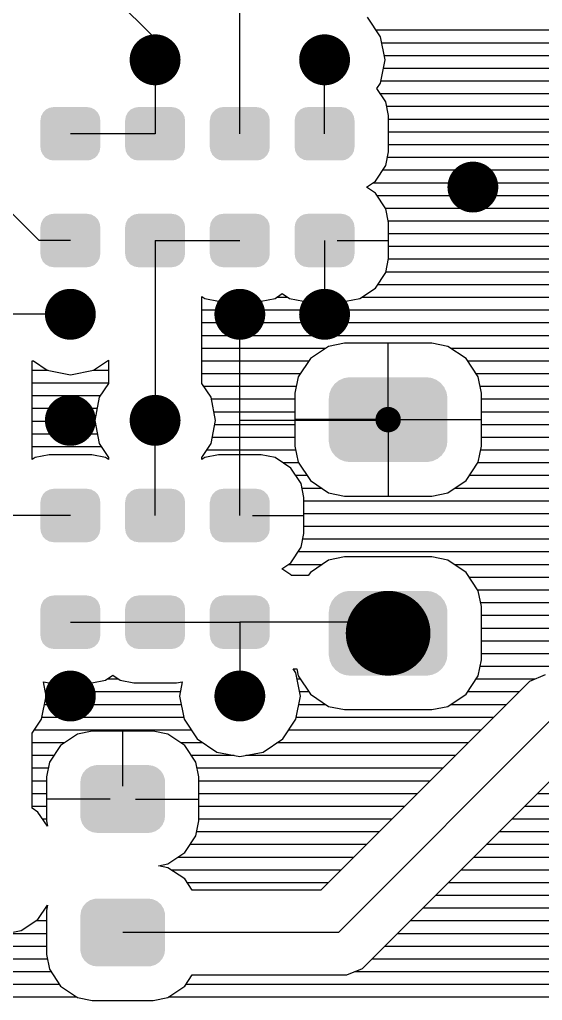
# Model space of a CAD drawing. Extents: x 295 to 953, y 10 to 290.
# Drawn here: x 578.43 to 596.45, y 205.54 to 239.31 of the extents above; entities that cross this region are included whole.
import ezdxf

# ---------------------------------------------------------------- set-up
doc = ezdxf.new("R2010")
doc.units = 0
doc.header["$LTSCALE"] = 5
doc.header["$MEASUREMENT"] = 0
doc.layers.get('0').update_dxf_attribs({"linetype": 'CONTINUOUS', "lineweight": 25})
doc.layers.add('DV-PEI-A6_BOT', color=7, linetype='CONTINUOUS')

msp = doc.modelspace()

# ---------------------------------------------------------------- linework, layer by layer
for points, const_width in [([(583.536, 237.925, -1), (582.659, 237.925, -1)], 0.876), ([(589.378, 237.925, -1), (588.501, 237.925, -1)], 0.876), ([(594.489, 233.543, -1), (593.613, 233.543, -1)], 0.876), ([(580.615, 229.162, -1), (579.738, 229.162, -1)], 0.876), ([(586.457, 229.162, -1), (585.58, 229.162, -1)], 0.876), ([(589.378, 229.162, -1), (588.501, 229.162, -1)], 0.876), ([(580.615, 225.51, -1), (579.738, 225.51, -1)], 0.876), ([(583.536, 225.51, -1), (582.659, 225.51, -1)], 0.876), ([(591.349, 225.534, -1), (590.911, 225.534, -1)], 0.438), ([(591.86, 218.179, -1), (590.4, 218.179, -1)], 1.46), ([(580.615, 216.017, -1), (579.738, 216.017, -1)], 0.876), ([(586.457, 216.017, -1), (585.58, 216.017, -1)], 0.876)]:
    msp.add_lwpolyline(points, format="xyb", close=True, dxfattribs=dict(const_width=const_width))
for points in [[(581.182, 235.983), (581.126, 236.1), (579.169, 235.983), (579.229, 236.1)], [(581.126, 236.1), (581.114, 236.113), (579.229, 236.1), (579.236, 236.113)], [(581.114, 236.113), (581.025, 236.205), (579.236, 236.113), (579.331, 236.205)], [(581.025, 236.205), (581.008, 236.215), (579.331, 236.205), (579.34, 236.215)], [(581.008, 236.215), (580.896, 236.274), (579.34, 236.215), (579.462, 236.274)], [(580.896, 236.274), (580.868, 236.278), (579.462, 236.274), (579.472, 236.278)], [(580.868, 236.278), (580.752, 236.298), (579.472, 236.278), (579.601, 236.298)], [(584.103, 235.983), (584.047, 236.1), (582.09, 235.983), (582.15, 236.1)], [(584.047, 236.1), (584.035, 236.113), (582.15, 236.1), (582.157, 236.113)], [(584.035, 236.113), (583.946, 236.205), (582.157, 236.113), (582.252, 236.205)], [(583.946, 236.205), (583.929, 236.215), (582.252, 236.205), (582.261, 236.215)], [(583.929, 236.215), (583.817, 236.274), (582.261, 236.215), (582.383, 236.274)], [(583.817, 236.274), (583.789, 236.278), (582.383, 236.274), (582.393, 236.278)], [(583.789, 236.278), (583.673, 236.298), (582.393, 236.278), (582.522, 236.298)], [(587.024, 235.983), (586.968, 236.1), (585.011, 235.983), (585.071, 236.1)], [(586.968, 236.1), (586.956, 236.113), (585.071, 236.1), (585.078, 236.113)], [(586.956, 236.113), (586.867, 236.205), (585.078, 236.113), (585.173, 236.205)], [(586.867, 236.205), (586.85, 236.215), (585.173, 236.205), (585.182, 236.215)], [(586.85, 236.215), (586.738, 236.274), (585.182, 236.215), (585.304, 236.274)], [(586.738, 236.274), (586.71, 236.278), (585.304, 236.274), (585.314, 236.278)], [(586.71, 236.278), (586.594, 236.298), (585.314, 236.278), (585.443, 236.298)], [(589.945, 235.983), (589.889, 236.1), (587.932, 235.983), (587.992, 236.1)], [(589.889, 236.1), (589.877, 236.113), (587.992, 236.1), (587.999, 236.113)], [(589.877, 236.113), (589.788, 236.205), (587.999, 236.113), (588.094, 236.205)], [(589.788, 236.205), (589.771, 236.215), (588.094, 236.205), (588.103, 236.215)], [(589.771, 236.215), (589.659, 236.274), (588.103, 236.215), (588.225, 236.274)], [(589.659, 236.274), (589.631, 236.278), (588.225, 236.274), (588.235, 236.278)], [(589.631, 236.278), (589.515, 236.298), (588.235, 236.278), (588.364, 236.298)], [(581.21, 234.916), (581.21, 235.839), (579.142, 234.916), (579.142, 235.839)], [(581.208, 235.839), (581.189, 235.969), (579.145, 235.839), (579.166, 235.969)], [(581.189, 235.969), (581.182, 235.983), (579.166, 235.969), (579.169, 235.983)], [(584.131, 234.916), (584.131, 235.839), (582.063, 234.916), (582.063, 235.839)], [(584.129, 235.839), (584.11, 235.969), (582.066, 235.839), (582.087, 235.969)], [(584.11, 235.969), (584.103, 235.983), (582.087, 235.969), (582.09, 235.983)], [(587.052, 234.916), (587.052, 235.839), (584.984, 234.916), (584.984, 235.839)], [(587.05, 235.839), (587.031, 235.969), (584.987, 235.839), (585.008, 235.969)], [(587.031, 235.969), (587.024, 235.983), (585.008, 235.969), (585.011, 235.983)], [(589.973, 234.916), (589.973, 235.839), (587.905, 234.916), (587.905, 235.839)], [(589.971, 235.839), (589.952, 235.969), (587.908, 235.839), (587.929, 235.969)], [(589.952, 235.969), (589.945, 235.983), (587.929, 235.969), (587.932, 235.983)], [(581.187, 234.787), (581.208, 234.916), (579.164, 234.787), (579.145, 234.916)], [(581.184, 234.772), (581.187, 234.787), (579.171, 234.772), (579.164, 234.787)], [(581.123, 234.655), (581.184, 234.772), (579.227, 234.655), (579.171, 234.772)], [(584.108, 234.787), (584.129, 234.916), (582.085, 234.787), (582.066, 234.916)], [(584.105, 234.772), (584.108, 234.787), (582.092, 234.772), (582.085, 234.787)], [(584.044, 234.655), (584.105, 234.772), (582.148, 234.655), (582.092, 234.772)], [(587.029, 234.787), (587.05, 234.916), (585.006, 234.787), (584.987, 234.916)], [(587.026, 234.772), (587.029, 234.787), (585.013, 234.772), (585.006, 234.787)], [(586.965, 234.655), (587.026, 234.772), (585.069, 234.655), (585.013, 234.772)], [(589.95, 234.787), (589.971, 234.916), (587.927, 234.787), (587.908, 234.916)], [(589.947, 234.772), (589.95, 234.787), (587.934, 234.772), (587.927, 234.787)], [(589.886, 234.655), (589.947, 234.772), (587.99, 234.655), (587.934, 234.772)], [(581.117, 234.643), (581.123, 234.655), (579.239, 234.643), (579.227, 234.655)], [(581.022, 234.55), (581.117, 234.643), (579.328, 234.55), (579.239, 234.643)], [(581.012, 234.541), (581.022, 234.55), (579.345, 234.541), (579.328, 234.55)], [(580.891, 234.482), (581.012, 234.541), (579.457, 234.482), (579.345, 234.541)], [(580.881, 234.477), (580.891, 234.482), (579.485, 234.477), (579.457, 234.482)], [(580.752, 234.458), (580.881, 234.477), (579.601, 234.458), (579.485, 234.477)], [(584.038, 234.643), (584.044, 234.655), (582.16, 234.643), (582.148, 234.655)], [(583.943, 234.55), (584.038, 234.643), (582.249, 234.55), (582.16, 234.643)], [(583.933, 234.541), (583.943, 234.55), (582.266, 234.541), (582.249, 234.55)], [(583.812, 234.482), (583.933, 234.541), (582.378, 234.482), (582.266, 234.541)], [(583.802, 234.477), (583.812, 234.482), (582.406, 234.477), (582.378, 234.482)], [(583.673, 234.458), (583.802, 234.477), (582.522, 234.458), (582.406, 234.477)], [(586.959, 234.643), (586.965, 234.655), (585.081, 234.643), (585.069, 234.655)], [(586.864, 234.55), (586.959, 234.643), (585.17, 234.55), (585.081, 234.643)], [(586.854, 234.541), (586.864, 234.55), (585.187, 234.541), (585.17, 234.55)], [(586.733, 234.482), (586.854, 234.541), (585.299, 234.482), (585.187, 234.541)], [(586.723, 234.477), (586.733, 234.482), (585.327, 234.477), (585.299, 234.482)], [(586.594, 234.458), (586.723, 234.477), (585.443, 234.458), (585.327, 234.477)], [(589.88, 234.643), (589.886, 234.655), (588.002, 234.643), (587.99, 234.655)], [(589.785, 234.55), (589.88, 234.643), (588.091, 234.55), (588.002, 234.643)], [(589.775, 234.541), (589.785, 234.55), (588.108, 234.541), (588.091, 234.55)], [(589.654, 234.482), (589.775, 234.541), (588.22, 234.482), (588.108, 234.541)], [(589.644, 234.477), (589.654, 234.482), (588.248, 234.477), (588.22, 234.482)], [(589.515, 234.458), (589.644, 234.477), (588.364, 234.458), (588.248, 234.477)], [(581.182, 232.309), (581.126, 232.426), (579.169, 232.309), (579.229, 232.426)], [(581.126, 232.426), (581.114, 232.438), (579.229, 232.426), (579.236, 232.438)], [(581.114, 232.438), (581.025, 232.531), (579.236, 232.438), (579.331, 232.531)], [(581.025, 232.531), (581.008, 232.54), (579.331, 232.531), (579.34, 232.54)], [(581.008, 232.54), (580.896, 232.599), (579.34, 232.54), (579.462, 232.599)], [(580.896, 232.599), (580.868, 232.604), (579.462, 232.599), (579.472, 232.604)], [(580.868, 232.604), (580.752, 232.623), (579.472, 232.604), (579.601, 232.623)], [(584.103, 232.309), (584.047, 232.426), (582.09, 232.309), (582.15, 232.426)], [(584.047, 232.426), (584.035, 232.438), (582.15, 232.426), (582.157, 232.438)], [(584.035, 232.438), (583.946, 232.531), (582.157, 232.438), (582.252, 232.531)], [(583.946, 232.531), (583.929, 232.54), (582.252, 232.531), (582.261, 232.54)], [(583.929, 232.54), (583.817, 232.599), (582.261, 232.54), (582.383, 232.599)], [(583.817, 232.599), (583.789, 232.604), (582.383, 232.599), (582.393, 232.604)], [(583.789, 232.604), (583.673, 232.623), (582.393, 232.604), (582.522, 232.623)], [(587.024, 232.309), (586.968, 232.426), (585.011, 232.309), (585.071, 232.426)], [(586.968, 232.426), (586.956, 232.438), (585.071, 232.426), (585.078, 232.438)], [(586.956, 232.438), (586.867, 232.531), (585.078, 232.438), (585.173, 232.531)], [(586.867, 232.531), (586.85, 232.54), (585.173, 232.531), (585.182, 232.54)], [(586.85, 232.54), (586.738, 232.599), (585.182, 232.54), (585.304, 232.599)], [(586.738, 232.599), (586.71, 232.604), (585.304, 232.599), (585.314, 232.604)], [(586.71, 232.604), (586.594, 232.623), (585.314, 232.604), (585.443, 232.623)], [(589.945, 232.309), (589.889, 232.426), (587.932, 232.309), (587.992, 232.426)], [(589.889, 232.426), (589.877, 232.438), (587.992, 232.426), (587.999, 232.438)], [(589.877, 232.438), (589.788, 232.531), (587.999, 232.438), (588.094, 232.531)], [(589.788, 232.531), (589.771, 232.54), (588.094, 232.531), (588.103, 232.54)], [(589.771, 232.54), (589.659, 232.599), (588.103, 232.54), (588.225, 232.599)], [(589.659, 232.599), (589.631, 232.604), (588.225, 232.599), (588.235, 232.604)], [(589.631, 232.604), (589.515, 232.623), (588.235, 232.604), (588.364, 232.623)], [(581.21, 231.242), (581.21, 232.165), (579.142, 231.242), (579.142, 232.165)], [(581.208, 232.165), (581.189, 232.294), (579.145, 232.165), (579.166, 232.294)], [(581.189, 232.294), (581.182, 232.309), (579.166, 232.294), (579.169, 232.309)], [(584.131, 231.242), (584.131, 232.165), (582.063, 231.242), (582.063, 232.165)], [(584.129, 232.165), (584.11, 232.294), (582.066, 232.165), (582.087, 232.294)], [(584.11, 232.294), (584.103, 232.309), (582.087, 232.294), (582.09, 232.309)], [(587.052, 231.242), (587.052, 232.165), (584.984, 231.242), (584.984, 232.165)], [(587.05, 232.165), (587.031, 232.294), (584.987, 232.165), (585.008, 232.294)], [(587.031, 232.294), (587.024, 232.309), (585.008, 232.294), (585.011, 232.309)], [(589.973, 231.242), (589.973, 232.165), (587.905, 231.242), (587.905, 232.165)], [(589.971, 232.165), (589.952, 232.294), (587.908, 232.165), (587.929, 232.294)], [(589.952, 232.294), (589.945, 232.309), (587.929, 232.294), (587.932, 232.309)], [(581.187, 231.112), (581.208, 231.242), (579.164, 231.112), (579.145, 231.242)], [(581.184, 231.097), (581.187, 231.112), (579.171, 231.097), (579.164, 231.112)], [(581.123, 230.98), (581.184, 231.097), (579.227, 230.98), (579.171, 231.097)], [(584.108, 231.112), (584.129, 231.242), (582.085, 231.112), (582.066, 231.242)], [(584.105, 231.097), (584.108, 231.112), (582.092, 231.097), (582.085, 231.112)], [(584.044, 230.98), (584.105, 231.097), (582.148, 230.98), (582.092, 231.097)], [(587.029, 231.112), (587.05, 231.242), (585.006, 231.112), (584.987, 231.242)], [(587.026, 231.097), (587.029, 231.112), (585.013, 231.097), (585.006, 231.112)], [(586.965, 230.98), (587.026, 231.097), (585.069, 230.98), (585.013, 231.097)], [(589.95, 231.112), (589.971, 231.242), (587.927, 231.112), (587.908, 231.242)], [(589.947, 231.097), (589.95, 231.112), (587.934, 231.097), (587.927, 231.112)], [(589.886, 230.98), (589.947, 231.097), (587.99, 230.98), (587.934, 231.097)], [(581.117, 230.968), (581.123, 230.98), (579.239, 230.968), (579.227, 230.98)], [(581.022, 230.875), (581.117, 230.968), (579.328, 230.875), (579.239, 230.968)], [(581.012, 230.866), (581.022, 230.875), (579.345, 230.866), (579.328, 230.875)], [(580.891, 230.807), (581.012, 230.866), (579.457, 230.807), (579.345, 230.866)], [(580.881, 230.802), (580.891, 230.807), (579.485, 230.802), (579.457, 230.807)], [(580.752, 230.783), (580.881, 230.802), (579.601, 230.783), (579.485, 230.802)], [(584.038, 230.968), (584.044, 230.98), (582.16, 230.968), (582.148, 230.98)], [(583.943, 230.875), (584.038, 230.968), (582.249, 230.875), (582.16, 230.968)], [(583.933, 230.866), (583.943, 230.875), (582.266, 230.866), (582.249, 230.875)], [(583.812, 230.807), (583.933, 230.866), (582.378, 230.807), (582.266, 230.866)], [(583.802, 230.802), (583.812, 230.807), (582.406, 230.802), (582.378, 230.807)], [(583.673, 230.783), (583.802, 230.802), (582.522, 230.783), (582.406, 230.802)], [(586.959, 230.968), (586.965, 230.98), (585.081, 230.968), (585.069, 230.98)], [(586.864, 230.875), (586.959, 230.968), (585.17, 230.875), (585.081, 230.968)], [(586.854, 230.866), (586.864, 230.875), (585.187, 230.866), (585.17, 230.875)], [(586.733, 230.807), (586.854, 230.866), (585.299, 230.807), (585.187, 230.866)], [(586.723, 230.802), (586.733, 230.807), (585.327, 230.802), (585.299, 230.807)], [(586.594, 230.783), (586.723, 230.802), (585.443, 230.783), (585.327, 230.802)], [(589.88, 230.968), (589.886, 230.98), (588.002, 230.968), (587.99, 230.98)], [(589.785, 230.875), (589.88, 230.968), (588.091, 230.875), (588.002, 230.968)], [(589.775, 230.866), (589.785, 230.875), (588.108, 230.866), (588.091, 230.875)], [(589.654, 230.807), (589.775, 230.866), (588.22, 230.807), (588.108, 230.866)], [(589.644, 230.802), (589.654, 230.807), (588.248, 230.802), (588.22, 230.807)], [(589.515, 230.783), (589.644, 230.802), (588.364, 230.783), (588.248, 230.802)], [(592.799, 226.903), (592.654, 226.961), (589.471, 226.903), (589.596, 226.961)], [(592.654, 226.961), (592.628, 226.971), (589.596, 226.961), (589.654, 226.971)], [(592.628, 226.971), (592.452, 226.993), (589.654, 226.971), (589.778, 226.993)], [(592.452, 226.993), (592.445, 226.994), (589.778, 226.993), (589.816, 226.994)], [(593.141, 226.483), (593.079, 226.618), (589.123, 226.483), (589.177, 226.618)], [(593.079, 226.618), (593.064, 226.651), (589.177, 226.618), (589.201, 226.651)], [(593.064, 226.651), (592.969, 226.767), (589.201, 226.651), (589.286, 226.767)], [(592.969, 226.767), (592.947, 226.794), (589.286, 226.767), (589.319, 226.794)], [(592.947, 226.794), (592.825, 226.884), (589.319, 226.794), (589.429, 226.884)], [(592.825, 226.884), (592.799, 226.903), (589.429, 226.884), (589.471, 226.903)], [(593.175, 226.264), (593.174, 226.302), (589.085, 226.264), (589.09, 226.302)], [(593.174, 226.302), (593.148, 226.447), (589.09, 226.302), (589.109, 226.447)], [(593.148, 226.447), (593.141, 226.483), (589.109, 226.447), (589.123, 226.483)], [(593.175, 224.804), (593.175, 226.264), (589.085, 224.804), (589.085, 226.264)], [(593.17, 224.766), (593.175, 224.804), (589.086, 224.766), (589.085, 224.804)], [(593.152, 224.621), (593.17, 224.766), (589.113, 224.621), (589.086, 224.766)], [(593.137, 224.584), (593.152, 224.621), (589.119, 224.584), (589.113, 224.621)], [(593.083, 224.449), (593.137, 224.584), (589.181, 224.449), (589.119, 224.584)], [(593.059, 224.417), (593.083, 224.449), (589.196, 224.417), (589.181, 224.449)], [(592.974, 224.301), (593.059, 224.417), (589.291, 224.301), (589.196, 224.417)], [(592.941, 224.274), (592.974, 224.301), (589.313, 224.274), (589.291, 224.301)], [(592.831, 224.184), (592.941, 224.274), (589.435, 224.184), (589.313, 224.274)], [(592.79, 224.165), (592.831, 224.184), (589.462, 224.165), (589.435, 224.184)], [(592.664, 224.107), (592.79, 224.165), (589.607, 224.107), (589.462, 224.165)], [(592.606, 224.097), (592.664, 224.107), (589.633, 224.097), (589.607, 224.107)], [(592.482, 224.074), (592.606, 224.097), (589.808, 224.074), (589.633, 224.097)], [(592.445, 224.073), (592.482, 224.074), (589.816, 224.073), (589.808, 224.074)], [(581.182, 222.839), (581.126, 222.956), (579.169, 222.839), (579.229, 222.956)], [(581.126, 222.956), (581.114, 222.968), (579.229, 222.956), (579.236, 222.968)], [(581.114, 222.968), (581.025, 223.061), (579.236, 222.968), (579.331, 223.061)], [(581.025, 223.061), (581.008, 223.07), (579.331, 223.061), (579.34, 223.07)], [(581.008, 223.07), (580.896, 223.129), (579.34, 223.07), (579.462, 223.129)], [(580.896, 223.129), (580.868, 223.134), (579.462, 223.129), (579.472, 223.134)], [(580.868, 223.134), (580.752, 223.153), (579.472, 223.134), (579.601, 223.153)], [(584.103, 222.839), (584.047, 222.956), (582.09, 222.839), (582.15, 222.956)], [(584.047, 222.956), (584.035, 222.968), (582.15, 222.956), (582.157, 222.968)], [(584.035, 222.968), (583.946, 223.061), (582.157, 222.968), (582.252, 223.061)], [(583.946, 223.061), (583.929, 223.07), (582.252, 223.061), (582.261, 223.07)], [(583.929, 223.07), (583.817, 223.129), (582.261, 223.07), (582.383, 223.129)], [(583.817, 223.129), (583.789, 223.134), (582.383, 223.129), (582.393, 223.134)], [(583.789, 223.134), (583.673, 223.153), (582.393, 223.134), (582.522, 223.153)], [(587.024, 222.839), (586.968, 222.956), (585.011, 222.839), (585.071, 222.956)], [(586.968, 222.956), (586.956, 222.968), (585.071, 222.956), (585.078, 222.968)], [(586.956, 222.968), (586.867, 223.061), (585.078, 222.968), (585.173, 223.061)], [(586.867, 223.061), (586.85, 223.07), (585.173, 223.061), (585.182, 223.07)], [(586.85, 223.07), (586.738, 223.129), (585.182, 223.07), (585.304, 223.129)], [(586.738, 223.129), (586.71, 223.134), (585.304, 223.129), (585.314, 223.134)], [(586.71, 223.134), (586.594, 223.153), (585.314, 223.134), (585.443, 223.153)], [(581.21, 221.772), (581.21, 222.695), (579.142, 221.772), (579.142, 222.695)], [(581.208, 222.695), (581.189, 222.824), (579.145, 222.695), (579.166, 222.824)], [(581.189, 222.824), (581.182, 222.839), (579.166, 222.824), (579.169, 222.839)], [(584.131, 221.772), (584.131, 222.695), (582.063, 221.772), (582.063, 222.695)], [(584.129, 222.695), (584.11, 222.824), (582.066, 222.695), (582.087, 222.824)], [(584.11, 222.824), (584.103, 222.839), (582.087, 222.824), (582.09, 222.839)], [(587.052, 221.772), (587.052, 222.695), (584.984, 221.772), (584.984, 222.695)], [(587.05, 222.695), (587.031, 222.824), (584.987, 222.695), (585.008, 222.824)], [(587.031, 222.824), (587.024, 222.839), (585.008, 222.824), (585.011, 222.839)], [(581.187, 221.642), (581.208, 221.772), (579.164, 221.642), (579.145, 221.772)], [(581.184, 221.628), (581.187, 221.642), (579.171, 221.628), (579.164, 221.642)], [(581.123, 221.511), (581.184, 221.628), (579.227, 221.511), (579.171, 221.628)], [(584.108, 221.642), (584.129, 221.772), (582.085, 221.642), (582.066, 221.772)], [(584.105, 221.628), (584.108, 221.642), (582.092, 221.628), (582.085, 221.642)], [(584.044, 221.511), (584.105, 221.628), (582.148, 221.511), (582.092, 221.628)], [(587.029, 221.642), (587.05, 221.772), (585.006, 221.642), (584.987, 221.772)], [(587.026, 221.628), (587.029, 221.642), (585.013, 221.628), (585.006, 221.642)], [(586.965, 221.511), (587.026, 221.628), (585.069, 221.511), (585.013, 221.628)], [(581.117, 221.498), (581.123, 221.511), (579.239, 221.498), (579.227, 221.511)], [(581.022, 221.405), (581.117, 221.498), (579.328, 221.405), (579.239, 221.498)], [(581.012, 221.396), (581.022, 221.405), (579.345, 221.396), (579.328, 221.405)], [(580.891, 221.337), (581.012, 221.396), (579.457, 221.337), (579.345, 221.396)], [(580.881, 221.332), (580.891, 221.337), (579.485, 221.332), (579.457, 221.337)], [(580.752, 221.313), (580.881, 221.332), (579.601, 221.313), (579.485, 221.332)], [(584.038, 221.498), (584.044, 221.511), (582.16, 221.498), (582.148, 221.511)], [(583.943, 221.405), (584.038, 221.498), (582.249, 221.405), (582.16, 221.498)], [(583.933, 221.396), (583.943, 221.405), (582.266, 221.396), (582.249, 221.405)], [(583.812, 221.337), (583.933, 221.396), (582.378, 221.337), (582.266, 221.396)], [(583.802, 221.332), (583.812, 221.337), (582.406, 221.332), (582.378, 221.337)], [(583.673, 221.313), (583.802, 221.332), (582.522, 221.313), (582.406, 221.332)], [(586.959, 221.498), (586.965, 221.511), (585.081, 221.498), (585.069, 221.511)], [(586.864, 221.405), (586.959, 221.498), (585.17, 221.405), (585.081, 221.498)], [(586.854, 221.396), (586.864, 221.405), (585.187, 221.396), (585.17, 221.405)], [(586.733, 221.337), (586.854, 221.396), (585.299, 221.337), (585.187, 221.396)], [(586.723, 221.332), (586.733, 221.337), (585.327, 221.332), (585.299, 221.337)], [(586.594, 221.313), (586.723, 221.332), (585.443, 221.313), (585.327, 221.332)], [(592.947, 219.439), (592.825, 219.528), (589.319, 219.439), (589.429, 219.528)], [(592.825, 219.528), (592.799, 219.548), (589.429, 219.528), (589.471, 219.548)], [(592.799, 219.548), (592.654, 219.606), (589.471, 219.548), (589.596, 219.606)], [(592.654, 219.606), (592.628, 219.616), (589.596, 219.606), (589.654, 219.616)], [(592.628, 219.616), (592.452, 219.638), (589.654, 219.616), (589.778, 219.638)], [(592.452, 219.638), (592.445, 219.639), (589.778, 219.638), (589.816, 219.639)], [(581.182, 219.164), (581.126, 219.281), (579.169, 219.164), (579.229, 219.281)], [(581.126, 219.281), (581.114, 219.294), (579.229, 219.281), (579.236, 219.294)], [(581.114, 219.294), (581.025, 219.386), (579.236, 219.294), (579.331, 219.386)], [(581.025, 219.386), (581.008, 219.395), (579.331, 219.386), (579.34, 219.395)], [(581.008, 219.395), (580.896, 219.454), (579.34, 219.395), (579.462, 219.454)], [(580.896, 219.454), (580.868, 219.459), (579.462, 219.454), (579.472, 219.459)], [(580.868, 219.459), (580.752, 219.479), (579.472, 219.459), (579.601, 219.479)], [(584.103, 219.164), (584.047, 219.281), (582.09, 219.164), (582.15, 219.281)], [(584.047, 219.281), (584.035, 219.294), (582.15, 219.281), (582.157, 219.294)], [(584.035, 219.294), (583.946, 219.386), (582.157, 219.294), (582.252, 219.386)], [(583.946, 219.386), (583.929, 219.395), (582.252, 219.386), (582.261, 219.395)], [(583.929, 219.395), (583.817, 219.454), (582.261, 219.395), (582.383, 219.454)], [(583.817, 219.454), (583.789, 219.459), (582.383, 219.454), (582.393, 219.459)], [(583.789, 219.459), (583.673, 219.479), (582.393, 219.459), (582.522, 219.479)], [(587.024, 219.164), (586.968, 219.281), (585.011, 219.164), (585.071, 219.281)], [(586.968, 219.281), (586.956, 219.294), (585.071, 219.281), (585.078, 219.294)], [(586.956, 219.294), (586.867, 219.386), (585.078, 219.294), (585.173, 219.386)], [(586.867, 219.386), (586.85, 219.395), (585.173, 219.386), (585.182, 219.395)], [(586.85, 219.395), (586.738, 219.454), (585.182, 219.395), (585.304, 219.454)], [(586.738, 219.454), (586.71, 219.459), (585.304, 219.454), (585.314, 219.459)], [(586.71, 219.459), (586.594, 219.479), (585.314, 219.459), (585.443, 219.479)], [(593.141, 219.128), (593.079, 219.263), (589.123, 219.128), (589.177, 219.263)], [(593.079, 219.263), (593.064, 219.296), (589.177, 219.263), (589.201, 219.296)], [(593.064, 219.296), (592.969, 219.412), (589.201, 219.296), (589.286, 219.412)], [(592.969, 219.412), (592.947, 219.439), (589.286, 219.412), (589.319, 219.439)], [(581.21, 218.097), (581.21, 219.02), (579.142, 218.097), (579.142, 219.02)], [(581.208, 219.02), (581.189, 219.149), (579.145, 219.02), (579.166, 219.149)], [(581.189, 219.149), (581.182, 219.164), (579.166, 219.149), (579.169, 219.164)], [(584.131, 218.097), (584.131, 219.02), (582.063, 218.097), (582.063, 219.02)], [(584.129, 219.02), (584.11, 219.149), (582.066, 219.02), (582.087, 219.149)], [(584.11, 219.149), (584.103, 219.164), (582.087, 219.149), (582.09, 219.164)], [(587.052, 218.097), (587.052, 219.02), (584.984, 218.097), (584.984, 219.02)], [(587.05, 219.02), (587.031, 219.149), (584.987, 219.02), (585.008, 219.149)], [(587.031, 219.149), (587.024, 219.164), (585.008, 219.149), (585.011, 219.164)], [(593.175, 218.909), (593.174, 218.947), (589.085, 218.909), (589.09, 218.947)], [(593.175, 217.449), (593.175, 218.909), (589.085, 217.449), (589.085, 218.909)], [(593.174, 218.947), (593.148, 219.092), (589.09, 218.947), (589.109, 219.092)], [(593.148, 219.092), (593.141, 219.128), (589.109, 219.092), (589.123, 219.128)], [(581.187, 217.968), (581.208, 218.097), (579.164, 217.968), (579.145, 218.097)], [(581.184, 217.953), (581.187, 217.968), (579.171, 217.953), (579.164, 217.968)], [(581.123, 217.836), (581.184, 217.953), (579.227, 217.836), (579.171, 217.953)], [(581.117, 217.823), (581.123, 217.836), (579.239, 217.823), (579.227, 217.836)], [(584.108, 217.968), (584.129, 218.097), (582.085, 217.968), (582.066, 218.097)], [(584.105, 217.953), (584.108, 217.968), (582.092, 217.953), (582.085, 217.968)], [(584.044, 217.836), (584.105, 217.953), (582.148, 217.836), (582.092, 217.953)], [(584.038, 217.823), (584.044, 217.836), (582.16, 217.823), (582.148, 217.836)], [(587.029, 217.968), (587.05, 218.097), (585.006, 217.968), (584.987, 218.097)], [(587.026, 217.953), (587.029, 217.968), (585.013, 217.953), (585.006, 217.968)], [(586.965, 217.836), (587.026, 217.953), (585.069, 217.836), (585.013, 217.953)], [(586.959, 217.823), (586.965, 217.836), (585.081, 217.823), (585.069, 217.836)], [(581.022, 217.731), (581.117, 217.823), (579.328, 217.731), (579.239, 217.823)], [(581.012, 217.722), (581.022, 217.731), (579.345, 217.722), (579.328, 217.731)], [(580.891, 217.663), (581.012, 217.722), (579.457, 217.663), (579.345, 217.722)], [(580.881, 217.658), (580.891, 217.663), (579.485, 217.658), (579.457, 217.663)], [(580.752, 217.638), (580.881, 217.658), (579.601, 217.638), (579.485, 217.658)], [(583.943, 217.731), (584.038, 217.823), (582.249, 217.731), (582.16, 217.823)], [(583.933, 217.722), (583.943, 217.731), (582.266, 217.722), (582.249, 217.731)], [(583.812, 217.663), (583.933, 217.722), (582.378, 217.663), (582.266, 217.722)], [(583.802, 217.658), (583.812, 217.663), (582.406, 217.658), (582.378, 217.663)], [(583.673, 217.638), (583.802, 217.658), (582.522, 217.638), (582.406, 217.658)], [(586.864, 217.731), (586.959, 217.823), (585.17, 217.731), (585.081, 217.823)], [(586.854, 217.722), (586.864, 217.731), (585.187, 217.722), (585.17, 217.731)], [(586.733, 217.663), (586.854, 217.722), (585.299, 217.663), (585.187, 217.722)], [(586.723, 217.658), (586.733, 217.663), (585.327, 217.658), (585.299, 217.663)], [(586.594, 217.638), (586.723, 217.658), (585.443, 217.638), (585.327, 217.658)], [(593.17, 217.411), (593.175, 217.449), (589.086, 217.411), (589.085, 217.449)], [(593.152, 217.266), (593.17, 217.411), (589.113, 217.266), (589.086, 217.411)], [(593.137, 217.229), (593.152, 217.266), (589.119, 217.229), (589.113, 217.266)], [(593.083, 217.094), (593.137, 217.229), (589.181, 217.094), (589.119, 217.229)], [(593.059, 217.062), (593.083, 217.094), (589.196, 217.062), (589.181, 217.094)], [(592.974, 216.946), (593.059, 217.062), (589.291, 216.946), (589.196, 217.062)], [(592.941, 216.919), (592.974, 216.946), (589.313, 216.919), (589.291, 216.946)], [(592.831, 216.829), (592.941, 216.919), (589.435, 216.829), (589.313, 216.919)], [(592.79, 216.81), (592.831, 216.829), (589.462, 216.81), (589.435, 216.829)], [(592.664, 216.752), (592.79, 216.81), (589.607, 216.752), (589.462, 216.81)], [(592.606, 216.742), (592.664, 216.752), (589.633, 216.742), (589.607, 216.752)], [(592.482, 216.719), (592.606, 216.742), (589.808, 216.719), (589.633, 216.742)], [(592.445, 216.718), (592.482, 216.719), (589.816, 216.718), (589.808, 216.719)], [(583.296, 213.441), (583.235, 213.494), (580.674, 213.441), (580.719, 213.494)], [(583.235, 213.494), (583.171, 213.548), (580.719, 213.494), (580.802, 213.548)], [(583.171, 213.548), (583.092, 213.584), (580.802, 213.548), (580.857, 213.584)], [(583.092, 213.584), (583.021, 213.616), (580.857, 213.584), (580.962, 213.616)], [(583.021, 213.616), (582.907, 213.633), (580.962, 213.616), (581.015, 213.633)], [(582.907, 213.633), (582.858, 213.64), (581.015, 213.633), (581.105, 213.64)], [(583.442, 213.055), (583.435, 213.146), (580.521, 213.055), (580.534, 213.146)], [(583.435, 213.146), (583.413, 213.219), (580.534, 213.146), (580.544, 213.219)], [(583.413, 213.219), (583.387, 213.303), (580.544, 213.219), (580.583, 213.303)], [(583.387, 213.303), (583.344, 213.369), (580.583, 213.303), (580.612, 213.369)], [(583.344, 213.369), (583.296, 213.441), (580.612, 213.369), (580.674, 213.441)], [(583.442, 211.887), (583.442, 213.055), (580.521, 211.887), (580.521, 213.055)], [(583.429, 211.797), (583.442, 211.887), (580.528, 211.797), (580.521, 211.887)], [(583.419, 211.724), (583.429, 211.797), (580.55, 211.724), (580.528, 211.797)], [(583.38, 211.639), (583.419, 211.724), (580.576, 211.639), (580.55, 211.724)], [(583.351, 211.574), (583.38, 211.639), (580.619, 211.574), (580.576, 211.639)], [(583.289, 211.501), (583.351, 211.574), (580.667, 211.501), (580.619, 211.574)], [(583.244, 211.448), (583.289, 211.501), (580.728, 211.448), (580.667, 211.501)], [(583.161, 211.394), (583.244, 211.448), (580.792, 211.394), (580.728, 211.448)], [(583.106, 211.358), (583.161, 211.394), (580.871, 211.358), (580.792, 211.394)], [(583.001, 211.326), (583.106, 211.358), (580.942, 211.326), (580.871, 211.358)], [(582.948, 211.31), (583.001, 211.326), (581.056, 211.31), (580.942, 211.326)], [(582.858, 211.303), (582.948, 211.31), (581.105, 211.303), (581.056, 211.31)], [(583.387, 208.706), (583.344, 208.771), (580.583, 208.706), (580.612, 208.771)], [(583.344, 208.771), (583.296, 208.844), (580.612, 208.771), (580.674, 208.844)], [(583.296, 208.844), (583.235, 208.896), (580.674, 208.844), (580.719, 208.896)], [(583.235, 208.896), (583.171, 208.951), (580.719, 208.896), (580.802, 208.951)], [(583.171, 208.951), (583.092, 208.987), (580.802, 208.951), (580.857, 208.987)], [(583.092, 208.987), (583.021, 209.019), (580.857, 208.987), (580.962, 209.019)], [(583.021, 209.019), (582.907, 209.035), (580.962, 209.019), (581.015, 209.035)], [(582.907, 209.035), (582.858, 209.042), (581.015, 209.035), (581.105, 209.042)], [(583.442, 208.458), (583.435, 208.548), (580.521, 208.458), (580.534, 208.548)], [(583.442, 207.289), (583.442, 208.458), (580.521, 207.289), (580.521, 208.458)], [(583.435, 208.548), (583.413, 208.621), (580.534, 208.548), (580.544, 208.621)], [(583.413, 208.621), (583.387, 208.706), (580.544, 208.621), (580.583, 208.706)], [(583.429, 207.199), (583.442, 207.289), (580.528, 207.199), (580.521, 207.289)], [(583.419, 207.126), (583.429, 207.199), (580.55, 207.126), (580.528, 207.199)], [(583.38, 207.041), (583.419, 207.126), (580.576, 207.041), (580.55, 207.126)], [(583.351, 206.976), (583.38, 207.041), (580.619, 206.976), (580.576, 207.041)], [(583.289, 206.903), (583.351, 206.976), (580.667, 206.903), (580.619, 206.976)], [(583.244, 206.851), (583.289, 206.903), (580.728, 206.851), (580.667, 206.903)], [(583.161, 206.796), (583.244, 206.851), (580.792, 206.796), (580.728, 206.851)], [(583.106, 206.76), (583.161, 206.796), (580.871, 206.76), (580.792, 206.796)], [(583.001, 206.728), (583.106, 206.76), (580.942, 206.728), (580.871, 206.76)], [(582.948, 206.712), (583.001, 206.728), (581.056, 206.712), (580.942, 206.728)], [(582.858, 206.705), (582.948, 206.712), (581.105, 206.705), (581.056, 206.712)]]:
    msp.add_solid(points)
at = {"layer": 'DV-PEI-A6_BOT'}
for p, q in [((583.097, 238.655), (580.907, 240.846)), ((586.018, 235.378), (586.018, 240.846)), ((590.867, 238.719), (590.417, 239.397)), ((608.341, 238.941), (590.721, 238.941)), ((583.097, 237.925), (583.097, 238.655)), ((591.025, 237.925), (590.867, 238.719)), ((608.154, 238.503), (590.908, 238.503)), ((583.097, 237.925), (583.097, 235.378)), ((588.939, 235.378), (588.939, 237.925)), ((590.867, 237.124), (591.025, 237.925)), ((608.066, 238.065), (590.996, 238.065)), ((608.095, 237.627), (590.967, 237.627)), ((590.745, 236.937), (590.867, 237.124)), ((608.183, 237.189), (590.879, 237.189)), ((591.048, 236.476), (590.745, 236.937)), ((601.874, 236.751), (590.867, 236.751)), ((591.148, 236.003), (591.048, 236.476)), ((600.828, 236.312), (591.083, 236.312)), ((591.148, 234.758), (591.148, 236.003)), ((600.46, 235.874), (591.148, 235.874)), ((600.238, 235.436), (591.148, 235.436)), ((583.097, 235.378), (580.176, 235.378)), ((591.048, 234.285), (591.148, 234.758)), ((600.162, 234.998), (591.148, 234.998)), ((600.162, 234.56), (591.107, 234.56)), ((590.692, 233.748), (591.048, 234.285)), ((600.162, 234.122), (590.943, 234.122)), ((590.382, 233.543), (590.692, 233.748)), ((579.096, 231.703), (577.255, 233.543)), ((590.692, 233.333), (590.382, 233.543)), ((600.162, 233.683), (590.604, 233.683)), ((591.048, 232.795), (590.692, 233.333)), ((600.162, 233.245), (590.75, 233.245)), ((600.162, 232.807), (591.043, 232.807)), ((591.148, 232.322), (591.048, 232.795)), ((600.162, 232.369), (591.136, 232.369)), ((591.148, 231.078), (591.148, 232.322)), ((580.176, 231.703), (579.096, 231.703)), ((583.097, 231.703), (583.097, 225.51)), ((583.097, 231.703), (586.018, 231.703)), ((588.939, 231.703), (588.939, 229.162)), ((589.378, 231.703), (591.148, 231.703)), ((600.179, 231.931), (591.148, 231.931)), ((600.267, 231.493), (591.148, 231.493)), ((588.939, 231.265), (588.939, 229.612)), ((591.048, 230.605), (591.148, 231.078)), ((600.553, 231.055), (591.142, 231.055)), ((590.692, 230.067), (591.048, 230.605)), ((601.044, 230.616), (591.054, 230.616)), ((590.155, 229.705), (590.692, 230.067)), ((616.327, 230.178), (590.768, 230.178)), ((584.704, 226.784), (584.704, 229.775)), ((584.704, 229.775), (584.809, 229.705)), ((584.757, 229.74), (584.704, 229.74)), ((584.809, 229.705), (585.288, 229.612)), ((586.755, 229.612), (587.234, 229.705)), ((587.234, 229.705), (587.479, 229.874)), ((587.678, 229.74), (587.286, 229.74)), ((587.479, 229.874), (587.73, 229.705)), ((587.73, 229.705), (588.209, 229.612)), ((589.676, 229.612), (590.155, 229.705)), ((616.187, 229.74), (590.207, 229.74)), ((585.288, 229.612), (586.755, 229.612)), ((588.209, 229.612), (589.676, 229.612)), ((580.176, 229.162), (577.255, 229.162)), ((616.099, 229.302), (584.704, 229.302)), ((586.018, 225.51), (586.018, 229.162)), ((616.128, 228.864), (584.704, 228.864)), ((616.216, 228.426), (584.704, 228.426)), ((588.98, 227.988), (584.704, 227.988)), ((589.08, 228.058), (588.449, 227.637)), ((589.629, 228.163), (589.08, 228.058)), ((592.637, 228.163), (589.629, 228.163)), ((591.13, 225.972), (591.13, 228.163)), ((593.187, 228.058), (592.637, 228.163)), ((593.817, 227.637), (593.187, 228.058)), ((604.532, 227.988), (593.286, 227.988)), ((588.449, 227.637), (588.028, 227.006)), ((594.238, 227.006), (593.817, 227.637)), ((578.862, 224.161), (578.862, 227.555)), ((578.862, 227.555), (578.903, 227.555)), ((578.903, 227.555), (579.382, 227.234)), ((580.977, 227.234), (581.491, 227.579)), ((581.491, 227.579), (581.491, 226.784)), ((588.396, 227.549), (584.704, 227.549)), ((604.012, 227.549), (593.87, 227.549)), ((579.411, 227.228), (578.862, 227.228)), ((579.382, 227.234), (580.176, 227.076)), ((580.176, 227.076), (580.977, 227.234)), ((581.491, 227.228), (580.948, 227.228)), ((588.104, 227.111), (584.704, 227.111)), ((588.028, 227.006), (587.917, 226.451)), ((603.72, 227.111), (594.162, 227.111)), ((594.343, 226.451), (594.238, 227.006)), ((581.491, 226.79), (578.862, 226.79)), ((581.491, 226.784), (581.175, 226.305)), ((585.025, 226.305), (584.704, 226.784)), ((587.964, 226.673), (584.78, 226.673)), ((603.597, 226.673), (594.302, 226.673)), ((581.205, 226.352), (578.862, 226.352)), ((581.175, 226.305), (581.018, 225.51)), ((585.183, 225.51), (585.025, 226.305)), ((587.917, 226.451), (587.917, 224.617)), ((594.343, 224.617), (594.343, 226.451)), ((587.917, 226.235), (585.037, 226.235)), ((591.13, 225.534), (591.13, 226.264)), ((603.544, 226.235), (594.343, 226.235)), ((581.094, 225.914), (578.862, 225.914)), ((587.917, 225.797), (585.125, 225.797)), ((603.544, 225.797), (594.343, 225.797)), ((581.024, 225.475), (578.862, 225.475)), ((581.018, 225.51), (581.175, 224.71)), ((583.097, 222.233), (583.097, 225.51)), ((585.025, 224.71), (585.183, 225.51)), ((587.917, 225.359), (585.154, 225.359)), ((586.018, 222.233), (586.018, 225.51)), ((591.107, 225.51), (586.018, 225.51)), ((590.692, 225.534), (587.917, 225.534)), ((591.107, 225.51), (591.13, 225.534)), ((591.568, 225.534), (594.343, 225.534)), ((603.544, 225.359), (594.343, 225.359)), ((581.111, 225.037), (578.862, 225.037)), ((591.13, 225.096), (591.13, 222.905)), ((581.251, 224.599), (578.862, 224.599)), ((581.175, 224.71), (581.491, 224.231)), ((584.704, 224.231), (585.025, 224.71)), ((587.917, 224.92), (585.066, 224.92)), ((587.917, 224.617), (588.028, 224.068)), ((594.238, 224.068), (594.343, 224.617)), ((603.544, 224.92), (594.343, 224.92)), ((579.446, 224.325), (578.967, 224.231)), ((580.913, 224.325), (579.446, 224.325)), ((581.392, 224.231), (580.913, 224.325)), ((585.288, 224.325), (584.809, 224.231)), ((587.946, 224.482), (584.879, 224.482)), ((586.755, 224.325), (585.288, 224.325)), ((586.018, 222.671), (586.018, 224.325)), ((587.234, 224.231), (586.755, 224.325)), ((603.544, 224.482), (594.32, 224.482)), ((578.967, 224.231), (578.862, 224.161)), ((581.491, 224.161), (581.392, 224.231)), ((581.491, 224.231), (581.491, 224.161)), ((584.809, 224.231), (584.704, 224.161)), ((584.704, 224.161), (584.704, 224.231)), ((587.771, 223.869), (587.234, 224.231)), ((588.04, 224.044), (587.502, 224.044)), ((588.028, 224.068), (588.449, 223.437)), ((593.817, 223.437), (594.238, 224.068)), ((603.597, 224.044), (594.226, 224.044)), ((588.127, 223.331), (587.771, 223.869)), ((588.338, 223.606), (587.946, 223.606)), ((603.72, 223.606), (593.928, 223.606)), ((588.227, 222.858), (588.127, 223.331)), ((588.449, 223.437), (589.08, 223.016)), ((593.187, 223.016), (593.817, 223.437)), ((588.846, 223.168), (588.162, 223.168)), ((589.08, 223.016), (589.629, 222.905)), ((589.629, 222.905), (592.637, 222.905)), ((592.637, 222.905), (593.187, 223.016)), ((604.012, 223.168), (593.42, 223.168)), ((588.227, 221.614), (588.227, 222.858)), ((603.743, 222.73), (588.227, 222.73)), ((580.176, 222.233), (577.255, 222.233)), ((586.457, 222.233), (588.227, 222.233)), ((603.124, 222.292), (588.227, 222.292)), ((588.127, 221.141), (588.227, 221.614)), ((602.832, 221.853), (588.227, 221.853)), ((602.656, 221.415), (588.186, 221.415)), ((587.771, 220.603), (588.127, 221.141)), ((602.586, 220.977), (588.022, 220.977)), ((587.461, 220.399), (587.771, 220.603)), ((588.846, 220.539), (587.683, 220.539)), ((589.08, 220.697), (588.449, 220.276)), ((589.629, 220.808), (589.08, 220.697)), ((590.61, 220.808), (589.629, 220.808)), ((591.656, 220.808), (590.61, 220.808)), ((592.637, 220.808), (591.656, 220.808)), ((593.187, 220.697), (592.637, 220.808)), ((593.817, 220.276), (593.187, 220.697)), ((602.586, 220.539), (593.42, 220.539)), ((587.771, 220.188), (587.461, 220.399)), ((588.449, 220.276), (588.373, 220.165)), ((594.238, 219.645), (593.817, 220.276)), ((587.789, 220.165), (587.771, 220.188)), ((588.373, 220.165), (587.789, 220.165)), ((602.586, 220.101), (593.928, 220.101)), ((602.586, 219.663), (594.226, 219.663)), ((594.343, 219.096), (594.238, 219.645)), ((602.586, 219.225), (594.32, 219.225)), ((591.13, 218.179), (591.13, 218.909)), ((594.343, 217.262), (594.343, 219.096)), ((580.176, 218.559), (583.097, 218.559)), ((583.097, 218.559), (586.018, 218.559)), ((590.78, 218.559), (586.018, 218.559)), ((586.018, 218.559), (586.018, 216.017)), ((590.78, 218.559), (591.13, 218.179)), ((602.586, 218.786), (594.343, 218.786)), ((602.586, 218.348), (594.343, 218.348)), ((602.656, 217.91), (594.343, 217.91)), ((594.238, 216.707), (594.343, 217.262)), ((602.832, 217.472), (594.343, 217.472)), ((587.946, 216.812), (587.859, 216.952)), ((587.859, 216.952), (587.981, 216.952)), ((587.981, 216.952), (588.028, 216.707)), ((603.124, 217.034), (594.302, 217.034)), ((579.341, 216.017), (579.248, 216.508)), ((579.248, 216.508), (579.446, 216.467)), ((580.913, 216.467), (581.392, 216.561)), ((581.392, 216.561), (581.637, 216.73)), ((581.836, 216.596), (581.444, 216.596)), ((581.637, 216.73), (581.888, 216.561)), ((581.888, 216.561), (582.367, 216.467)), ((583.834, 216.467), (584.032, 216.508)), ((584.032, 216.508), (583.939, 216.017)), ((588.104, 216.017), (587.946, 216.812)), ((588.104, 216.596), (587.987, 216.596)), ((588.028, 216.707), (588.449, 216.076)), ((596.002, 216.52), (588.811, 209.334)), ((593.817, 216.076), (594.238, 216.707)), ((596.183, 216.596), (594.162, 216.596)), ((596.54, 216.747), (596.002, 216.52)), ((583.968, 216.157), (579.312, 216.157)), ((579.446, 216.467), (580.913, 216.467)), ((582.367, 216.467), (583.834, 216.467)), ((588.396, 216.157), (588.075, 216.157)), ((595.64, 216.157), (593.87, 216.157)), ((579.183, 215.217), (579.341, 216.017)), ((583.939, 216.017), (584.096, 215.217)), ((587.946, 215.217), (588.104, 216.017)), ((588.449, 216.076), (589.08, 215.655)), ((593.187, 215.655), (593.817, 216.076)), ((583.997, 215.719), (579.283, 215.719)), ((588.98, 215.719), (588.046, 215.719)), ((589.08, 215.655), (589.629, 215.55)), ((589.629, 215.55), (592.637, 215.55)), ((592.637, 215.55), (593.187, 215.655)), ((595.202, 215.719), (593.286, 215.719)), ((578.862, 214.738), (579.183, 215.217)), ((584.085, 215.281), (579.195, 215.281)), ((584.096, 215.217), (584.546, 214.539)), ((587.496, 214.539), (587.946, 215.217)), ((594.764, 215.281), (587.958, 215.281)), ((596.826, 215.287), (589.418, 207.874)), ((584.342, 214.843), (578.938, 214.843)), ((580.93, 214.808), (580.422, 214.709)), ((583.027, 214.808), (580.93, 214.808)), ((581.982, 212.909), (581.982, 214.808)), ((583.541, 214.709), (583.027, 214.808)), ((594.326, 214.843), (587.701, 214.843)), ((578.862, 212.15), (578.862, 214.738)), ((580.422, 214.709), (579.838, 214.317)), ((584.12, 214.317), (583.541, 214.709)), ((584.546, 214.539), (585.224, 214.089)), ((586.819, 214.089), (587.496, 214.539)), ((579.972, 214.405), (578.862, 214.405)), ((579.838, 214.317), (579.452, 213.739)), ((584.745, 214.405), (583.985, 214.405)), ((584.505, 213.739), (584.12, 214.317)), ((593.888, 214.405), (587.298, 214.405)), ((579.604, 213.967), (578.862, 213.967)), ((585.82, 213.967), (584.353, 213.967)), ((585.224, 214.089), (586.018, 213.932)), ((586.018, 213.932), (586.819, 214.089)), ((593.449, 213.967), (586.223, 213.967)), ((590.657, 207.044), (597.434, 213.826)), ((579.411, 213.529), (578.862, 213.529)), ((579.452, 213.739), (579.353, 213.231)), ((584.61, 213.231), (584.505, 213.739)), ((593.011, 213.529), (584.546, 213.529)), ((579.353, 213.231), (579.353, 211.718)), ((584.61, 211.718), (584.61, 213.231)), ((579.353, 213.09), (578.862, 213.09)), ((592.573, 213.09), (584.61, 213.09)), ((579.353, 212.652), (578.862, 212.652)), ((581.543, 212.471), (579.353, 212.471)), ((582.42, 212.471), (584.61, 212.471)), ((592.135, 212.652), (584.61, 212.652)), ((609.69, 212.652), (596.265, 212.652)), ((579.353, 212.214), (578.862, 212.214)), ((579.061, 212.021), (578.862, 212.15)), ((591.697, 212.214), (584.61, 212.214)), ((609.556, 212.214), (595.827, 212.214)), ((579.388, 211.531), (579.061, 212.021)), ((579.353, 211.776), (579.218, 211.776)), ((591.259, 211.776), (584.61, 211.776)), ((609.503, 211.776), (595.389, 211.776)), ((579.353, 211.718), (579.388, 211.531)), ((584.505, 211.203), (584.61, 211.718)), ((584.12, 210.625), (584.505, 211.203)), ((590.821, 211.338), (584.535, 211.338)), ((597.375, 211.338), (594.951, 211.338)), ((590.382, 210.9), (584.307, 210.9)), ((596.96, 210.9), (594.513, 210.9)), ((583.541, 210.24), (584.12, 210.625)), ((589.944, 210.462), (583.88, 210.462)), ((596.756, 210.462), (594.075, 210.462)), ((583.214, 210.175), (583.541, 210.24)), ((583.541, 210.105), (583.214, 210.175)), ((584.12, 209.72), (583.541, 210.105)), ((589.506, 210.023), (583.658, 210.023)), ((596.698, 210.023), (593.636, 210.023)), ((584.377, 209.334), (584.12, 209.72)), ((589.068, 209.585), (584.207, 209.585)), ((596.698, 209.585), (593.198, 209.585)), ((588.811, 209.334), (584.377, 209.334)), ((596.698, 209.147), (592.76, 209.147)), ((579.061, 208.323), (579.388, 208.814)), ((579.388, 208.814), (579.353, 208.627)), ((579.364, 208.709), (579.318, 208.709)), ((579.353, 208.627), (579.353, 207.114)), ((596.698, 208.709), (592.322, 208.709)), ((578.476, 207.938), (579.061, 208.323)), ((579.353, 208.271), (578.985, 208.271)), ((596.785, 208.271), (591.884, 208.271)), ((579.353, 207.833), (521.155, 207.833)), ((577.968, 207.838), (578.476, 207.938)), ((589.418, 207.874), (581.982, 207.874)), ((597.036, 207.833), (591.446, 207.833)), ((579.353, 207.394), (520.763, 207.394)), ((597.036, 207.394), (591.007, 207.394)), ((579.353, 207.114), (579.452, 206.606)), ((590.242, 206.635), (590.657, 207.044)), ((579.382, 206.956), (520.103, 206.956)), ((597.036, 206.956), (590.569, 206.956)), ((579.51, 206.518), (510.072, 206.518)), ((579.452, 206.606), (579.838, 206.027)), ((584.12, 206.027), (584.377, 206.413)), ((584.377, 206.413), (589.711, 206.413)), ((589.711, 206.413), (590.242, 206.635)), ((597.036, 206.518), (589.973, 206.518)), ((579.803, 206.08), (510.072, 206.08)), ((579.838, 206.027), (580.422, 205.636)), ((583.541, 205.636), (584.12, 206.027)), ((597.036, 206.08), (584.161, 206.08)), ((580.41, 205.642), (510.072, 205.642)), ((580.422, 205.636), (580.93, 205.537)), ((580.93, 205.537), (583.027, 205.537)), ((583.027, 205.537), (583.541, 205.636)), ((597.036, 205.642), (583.553, 205.642))]:
    msp.add_line(p, q, dxfattribs=at)

doc.saveas('drawing.dxf')
